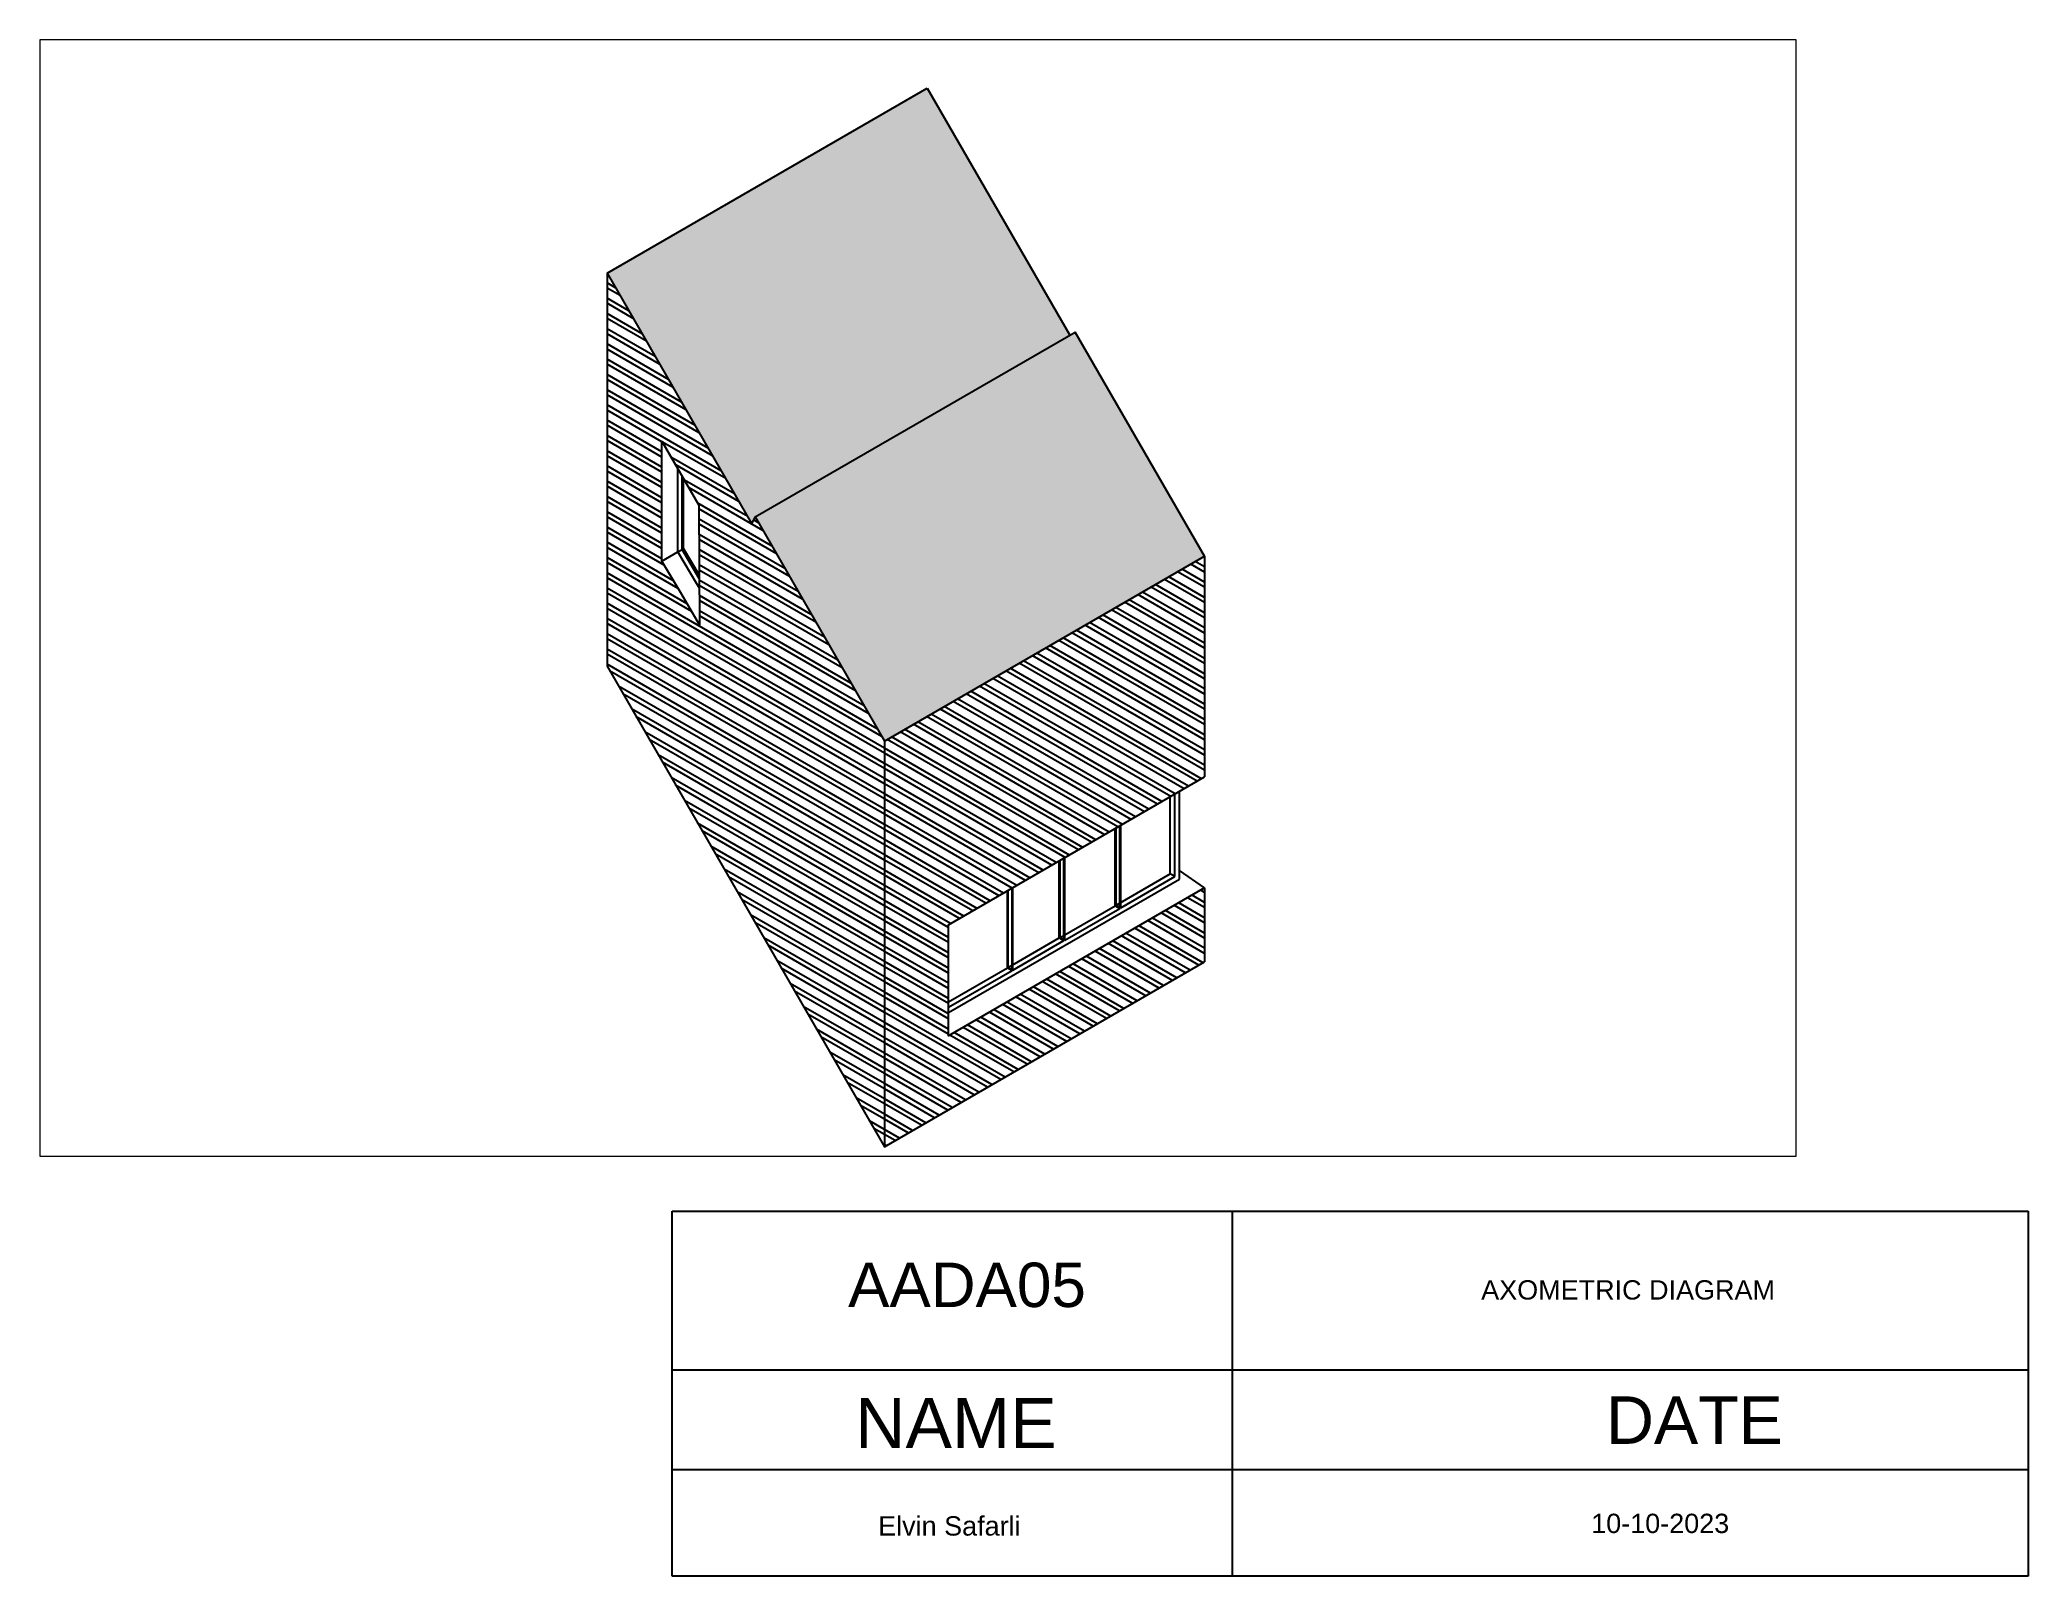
# Paper-space layout '02.diagram' of a CAD drawing. Header units: millimetres. Extents: x 37 to 295, y 2 to 201.
# The model-space entities are those that its viewports show. They can reach past a viewport. Long polylines and large blocks are cut down to what shows.
import ezdxf

# ---------------------------------------------------------------- set-up
doc = ezdxf.new("R2010")
doc.units = ezdxf.units.MM
for name, color, linetype in [('helper', 7, 'Continuous'), ('thick', 130, 'Continuous'), ('thin', 80, 'Continuous')]:
    doc.layers.add(name, color=color, linetype=linetype)
doc.styles.get("Standard").update_dxf_attribs({"font": 'arial.ttf'})

msp = doc.modelspace()

# ---------------------------------------------------------------- hatches: boundary and pattern name
at = {"layer": 'thick'}
h = msp.add_hatch(color=256, dxfattribs=at)
h.dxf.hatch_style = 1
h.paths.add_polyline_path([(20748, 15775), (17284, 13775), (18848, 11066), (18885, 11137), (22291, 13103)])
h.paths.add_polyline_path([(22349, 13137), (18885, 11137), (20284, 8713), (23748, 10713)])

# ---------------------------------------------------------------- linework, layer by layer
at = {"layer": 'helper'}
for p, q in [((18084, 10315), (18084, 10315)), ((23376, 7218), (23376, 7218))]:
    msp.add_line(p, q, dxfattribs=at)
at = {"layer": 'thick'}
for p, q in [((17284, 13775), (20748, 15775)), ((20748, 15775), (22291, 13103)), ((17284, 13775), (18848, 11066)), ((17284, 13775), (17284, 9521)), ((18885, 11137), (22349, 13137)), ((17878, 11958), (18278, 11265)), ((18885, 11137), (18848, 11066)), ((17878, 10658), (18051, 10758)), ((18051, 10758), (18095, 10783)), ((23748, 10713), (23748, 8324)), ((20284, 8713), (20284, 4324)), ((23476, 7218), (23476, 8167)), ((20977, 5776), (23476, 7218)), ((23748, 7124), (23476, 7311)), ((23748, 7124), (23748, 6324))]:
    msp.add_line(p, q, dxfattribs=at)
at = {"layer": 'thick', "linetype": 'Continuous'}
for p, q in [((17377, 13614), (17284, 13668)), ((17425, 13532), (17284, 13613)), ((17520, 13367), (17284, 13503)), ((17567, 13284), (17284, 13448)), ((17663, 13119), (17284, 13338)), ((17710, 13037), (17284, 13283)), ((17806, 12872), (17284, 13173)), ((17853, 12789), (17284, 13118)), ((17948, 12624), (17284, 13008)), ((17996, 12542), (17284, 12953)), ((18091, 12377), (17284, 12843)), ((18139, 12294), (17284, 12788)), ((18234, 12129), (17284, 12678)), ((18282, 12047), (17284, 12623)), ((18377, 11882), (17284, 12513)), ((18425, 11799), (17284, 12458)), ((18520, 11634), (17284, 12348)), ((17878, 11950), (17284, 12293)), ((17878, 11840), (17284, 12183)), ((17878, 11785), (17284, 12128)), ((17878, 11675), (17284, 12018)), ((17878, 11620), (17284, 11963)), ((17878, 11510), (17284, 11853)), ((18568, 11552), (17885, 11946)), ((17878, 11455), (17284, 11798)), ((17878, 11345), (17284, 11688)), ((17878, 11290), (17284, 11633)), ((18663, 11387), (17980, 11781)), ((18710, 11305), (18028, 11699)), ((17878, 11180), (17284, 11523)), ((17878, 11125), (17284, 11468)), ((18806, 11140), (18123, 11534)), ((18969, 10990), (18171, 11451)), ((17878, 11015), (17284, 11358)), ((17878, 10960), (17284, 11303)), ((17878, 10850), (17284, 11193)), ((19064, 10825), (18266, 11286)), ((19112, 10743), (18278, 11224)), ((17878, 10795), (17284, 11138)), ((17878, 10685), (17284, 11028)), ((17903, 10616), (17284, 10973)), ((19207, 10578), (18279, 11114)), ((19255, 10495), (18279, 11059)), ((18922, 11073), (18868, 11104)), ((18004, 10447), (17284, 10863)), ((18055, 10363), (17284, 10808)), ((19350, 10330), (18280, 10948)), ((19398, 10248), (18280, 10893)), ((19493, 10083), (18280, 10783)), ((18152, 10197), (17284, 10698)), ((18200, 10115), (17284, 10643)), ((19541, 10000), (18281, 10728)), ((19636, 9835), (18281, 10618)), ((19684, 9753), (18281, 10562)), ((23748, 10376), (23456, 10544)), ((23748, 10431), (23504, 10572)), ((23748, 10541), (23599, 10627)), ((23748, 10596), (23647, 10654)), ((23748, 10706), (23742, 10709)), ((20207, 8845), (17284, 10533)), ((20255, 8763), (17284, 10478)), ((20284, 8636), (17284, 10368)), ((19779, 9588), (18282, 10452)), ((19826, 9505), (18282, 10397)), ((23748, 9936), (23075, 10324)), ((23748, 10046), (23170, 10379)), ((23748, 10101), (23218, 10407)), ((23748, 10211), (23313, 10462)), ((23748, 10266), (23361, 10489)), ((20284, 8581), (17284, 10313)), ((20284, 8471), (17284, 10203)), ((20284, 8416), (17284, 10148)), ((19922, 9340), (18283, 10287)), ((19969, 9258), (18283, 10232)), ((20065, 9093), (18283, 10121)), ((23748, 9551), (22742, 10132)), ((23748, 9606), (22789, 10159)), ((23748, 9716), (22885, 10214)), ((23748, 9771), (22932, 10242)), ((23748, 9881), (23027, 10297)), ((20284, 8306), (17284, 10038)), ((20284, 8251), (17284, 9983)), ((20112, 9010), (18284, 10066)), ((23748, 9111), (22361, 9912)), ((23748, 9221), (22456, 9967)), ((23748, 9276), (22504, 9994)), ((23748, 9386), (22599, 10049)), ((23748, 9441), (22646, 10077)), ((20284, 8141), (17284, 9873)), ((20284, 8086), (17284, 9818)), ((20284, 7976), (17284, 9708)), ((23748, 8726), (22027, 9720)), ((23748, 8781), (22075, 9747)), ((23748, 8891), (22170, 9802)), ((23748, 8946), (22218, 9830)), ((23748, 9056), (22313, 9885)), ((20284, 7921), (17284, 9653)), ((20284, 7811), (17284, 9543)), ((20284, 7756), (17312, 9472)), ((23668, 8278), (21599, 9472)), ((23715, 8305), (21646, 9500)), ((23748, 8396), (21742, 9555)), ((23748, 8451), (21789, 9582)), ((23748, 8561), (21884, 9637)), ((23748, 8616), (21932, 9665)), ((20284, 7646), (17407, 9307)), ((23287, 8058), (21218, 9252)), ((23382, 8113), (21313, 9307)), ((23430, 8140), (21361, 9335)), ((23525, 8195), (21456, 9390)), ((23572, 8223), (21503, 9417)), ((20284, 7591), (17455, 9225)), ((20284, 7481), (17550, 9060)), ((22953, 7865), (20884, 9060)), ((23001, 7893), (20932, 9087)), ((23096, 7948), (21027, 9142)), ((23144, 7975), (21075, 9170)), ((23239, 8030), (21170, 9225)), ((20284, 7426), (17597, 8978)), ((22572, 7645), (20503, 8840)), ((22668, 7700), (20599, 8895)), ((22715, 7728), (20646, 8922)), ((22810, 7783), (20741, 8977)), ((22858, 7810), (20789, 9005)), ((20284, 7317), (17693, 8813)), ((20284, 7262), (17740, 8730)), ((22287, 7480), (20284, 8636)), ((22382, 7535), (20313, 8730)), ((22429, 7563), (20360, 8757)), ((22525, 7618), (20456, 8812)), ((20284, 7152), (17836, 8565)), ((20284, 7097), (17883, 8483)), ((22239, 7453), (20284, 8581)), ((22144, 7398), (20284, 8471)), ((22096, 7370), (20284, 8416)), ((20284, 6987), (17978, 8318)), ((20284, 6932), (18026, 8235)), ((22001, 7315), (20284, 8306)), ((21953, 7288), (20284, 8251)), ((20284, 6822), (18121, 8070)), ((20284, 6767), (18169, 7988)), ((21858, 7233), (20284, 8141)), ((21810, 7205), (20284, 8086)), ((21715, 7150), (20284, 7976)), ((20284, 6657), (18264, 7823)), ((21667, 7123), (20284, 7921)), ((21572, 7068), (20284, 7811)), ((21525, 7040), (20284, 7756)), ((20284, 6602), (18312, 7740)), ((20284, 6492), (18407, 7575)), ((21429, 6985), (20284, 7646)), ((21382, 6958), (20284, 7591)), ((20284, 6437), (18455, 7493)), ((20284, 6327), (18550, 7328)), ((21286, 6903), (20284, 7481)), ((21239, 6875), (20284, 7426)), ((21144, 6820), (20284, 7317)), ((20284, 6272), (18598, 7245)), ((21096, 6793), (20284, 7262)), ((21001, 6738), (20284, 7152)), ((23748, 7076), (23707, 7100)), ((20284, 6162), (18693, 7080)), ((20284, 6107), (18740, 6998)), ((20977, 6697), (20284, 7097)), ((20977, 6587), (20284, 6987)), ((20977, 6532), (20284, 6932)), ((23748, 6746), (23421, 6935)), ((23748, 6801), (23469, 6963)), ((23748, 6911), (23564, 7018)), ((23748, 6966), (23612, 7045)), ((20284, 5997), (18836, 6833)), ((20284, 5942), (18883, 6750)), ((20977, 6422), (20284, 6822)), ((20977, 6367), (20284, 6767)), ((23685, 6288), (22992, 6688)), ((23732, 6315), (23040, 6715)), ((23748, 6416), (23135, 6770)), ((23748, 6471), (23183, 6798)), ((23748, 6581), (23278, 6853)), ((23748, 6636), (23326, 6880)), ((20284, 5832), (18979, 6585)), ((20284, 5777), (19026, 6503)), ((20977, 6257), (20284, 6657)), ((20977, 6202), (20284, 6602)), ((20977, 6092), (20284, 6492)), ((23304, 6068), (22611, 6468)), ((23399, 6123), (22707, 6523)), ((23447, 6150), (22754, 6550)), ((23542, 6205), (22850, 6605)), ((23590, 6233), (22897, 6633)), ((20284, 5667), (19121, 6338)), ((20284, 5612), (19169, 6255)), ((20977, 6037), (20284, 6437)), ((20977, 5927), (20284, 6327)), ((20977, 5872), (20284, 6272)), ((22970, 5875), (22278, 6275)), ((23018, 5903), (22326, 6303)), ((23113, 5958), (22421, 6358)), ((23161, 5985), (22469, 6385)), ((23256, 6040), (22564, 6440)), ((20284, 5502), (19264, 6090)), ((20977, 5762), (20284, 6162)), ((20977, 5707), (20284, 6107)), ((22542, 5628), (21849, 6028)), ((22589, 5655), (21897, 6055)), ((22685, 5710), (21992, 6110)), ((22732, 5738), (22040, 6138)), ((22828, 5793), (22135, 6193)), ((22875, 5820), (22183, 6220)), ((20284, 5447), (19312, 6008)), ((20284, 5337), (19407, 5843)), ((20977, 5597), (20284, 5997)), ((20977, 5542), (20284, 5942)), ((21589, 5078), (20284, 5832)), ((22161, 5408), (21468, 5808)), ((22256, 5463), (21564, 5863)), ((22304, 5490), (21611, 5890)), ((22399, 5545), (21707, 5945)), ((22447, 5573), (21754, 5973)), ((20284, 5282), (19455, 5760)), ((20284, 5172), (19550, 5595)), ((21542, 5051), (20284, 5777)), ((21446, 4996), (20284, 5667)), ((21399, 4968), (20284, 5612)), ((21827, 5216), (21135, 5615)), ((21875, 5243), (21183, 5643)), ((21970, 5298), (21278, 5698)), ((22018, 5326), (21326, 5725)), ((22113, 5381), (21421, 5780)), ((20284, 5117), (19598, 5513)), ((21304, 4913), (20284, 5502)), ((21256, 4886), (20284, 5447)), ((21685, 5133), (20992, 5533)), ((21732, 5161), (21040, 5560)), ((20284, 5007), (19693, 5348)), ((20284, 4952), (19741, 5266)), ((21161, 4831), (20284, 5337)), ((21113, 4803), (20284, 5282)), ((21018, 4748), (20284, 5172)), ((20284, 4842), (19836, 5101)), ((20284, 4787), (19883, 5018)), ((20970, 4721), (20284, 5117)), ((20875, 4666), (20284, 5007)), ((20827, 4638), (20284, 4952)), ((20284, 4677), (19979, 4853)), ((20284, 4622), (20026, 4771)), ((20732, 4583), (20284, 4842)), ((20684, 4556), (20284, 4787)), ((20284, 4512), (20122, 4606)), ((20284, 4457), (20169, 4523)), ((20589, 4501), (20284, 4677)), ((20542, 4473), (20284, 4622)), ((20284, 4347), (20264, 4358)), ((20446, 4418), (20284, 4512)), ((20399, 4391), (20284, 4457)), ((20303, 4336), (20284, 4347))]:
    msp.add_line(p, q, dxfattribs=at)
at = {"layer": 'thick'}
for points in [[(18885, 11137), (20284, 8713), (23748, 10713), (22349, 13137)], [(18278, 11265), (18284, 9969), (18084, 10315), (17878, 10658), (17878, 11958)], [(18282, 10372), (18257, 10415), (18051, 10758), (18051, 11658)], [(17284, 9521), (20284, 4324), (23748, 6324)], [(23748, 7124), (20977, 5524), (20977, 6724), (23748, 8324)]]:
    msp.add_lwpolyline(points, dxfattribs=at)
at = {"layer": 'thin'}
for p, q in [((23376, 7276), (23376, 8109)), ((23426, 7247), (23426, 8138)), ((22780, 6932), (22780, 7765)), ((22790, 6938), (22790, 7771)), ((22830, 6903), (22830, 7794)), ((22840, 6909), (22840, 7800)), ((22176, 6584), (22176, 7416)), ((22185, 6589), (22185, 7421)), ((22226, 6555), (22226, 7445)), ((22235, 6560), (22235, 7450)), ((21665, 6231), (21665, 7122)), ((21674, 6236), (21674, 7127)), ((22790, 6938), (23376, 7276)), ((22840, 6909), (23426, 7247)), ((23426, 7247), (23376, 7276)), ((23426, 7305), (23426, 7305)), ((21615, 6260), (21615, 7093)), ((21624, 6265), (21624, 7098)), ((22185, 6589), (22780, 6932)), ((22235, 6560), (22830, 6903)), ((22780, 6932), (22830, 6903)), ((22790, 6938), (22840, 6909)), ((21624, 6265), (22176, 6584)), ((21674, 6236), (22226, 6555)), ((22176, 6584), (22226, 6555)), ((22185, 6589), (22237, 6559)), ((20977, 5891), (21615, 6260)), ((21615, 6260), (21665, 6231)), ((21624, 6265), (21674, 6236)), ((20977, 5833), (21665, 6231))]:
    msp.add_line(p, q, dxfattribs=at)
for points in [[(18282, 10471), (18095, 10783), (18095, 11583)], [(18282, 10510), (18110, 10797), (18110, 11557)]]:
    msp.add_lwpolyline(points, dxfattribs=at)

psp = doc.layouts.new('02.diagram')

# ---------------------------------------------------------------- linework, layer by layer
for p, q in [((119.26, 1.85), (119.26, 49.09)), ((119.26, 49.09), (294.76, 49.09)), ((191.77, 1.85), (191.77, 49.09)), ((294.76, 49.09), (294.76, 1.85)), ((119.26, 28.56), (294.76, 28.56)), ((119.26, 15.66), (294.76, 15.66)), ((294.76, 1.85), (119.26, 1.85))]:
    psp.add_line(p, q)

# ---------------------------------------------------------------- texts
at = {"attachment_point": 1}
for s, width, heights, insert, char_height in [('AADA05', 18.823, [0], (142.01, 42.44), 5.745), ('AXOMETRIC DIAGRAM', 43.6565, [0], (223.95, 40.16), 2.5), ('NAME', 10.0353, [2.5], (142.92, 24.9), 6.463), ('DATE', 11.0741, [4.71], (240.11, 25.13), 6.147), ('Elvin Safarli', 23.2112, [0], (145.9, 9.61), 2.5), ('10-10-2023', 20.276, [0], (238.19, 9.94), 2.5)]:
    psp.add_mtext_dynamic_manual_height_columns(s, width=width, gutter_width=12.5, heights=heights, dxfattribs=dict(at, insert=insert, char_height=char_height))

# ---------------------------------------------------------------- viewports
at = {"layer": 'thick', "view_target_point": (11043.35, 9691.69)}
psp.add_viewport(center=(151.06, 128.47), size=(227.34, 144.4976), view_center_point=(9604.53, 569), view_height=12076.2105, dxfattribs=at)

doc.saveas('drawing.dxf')
